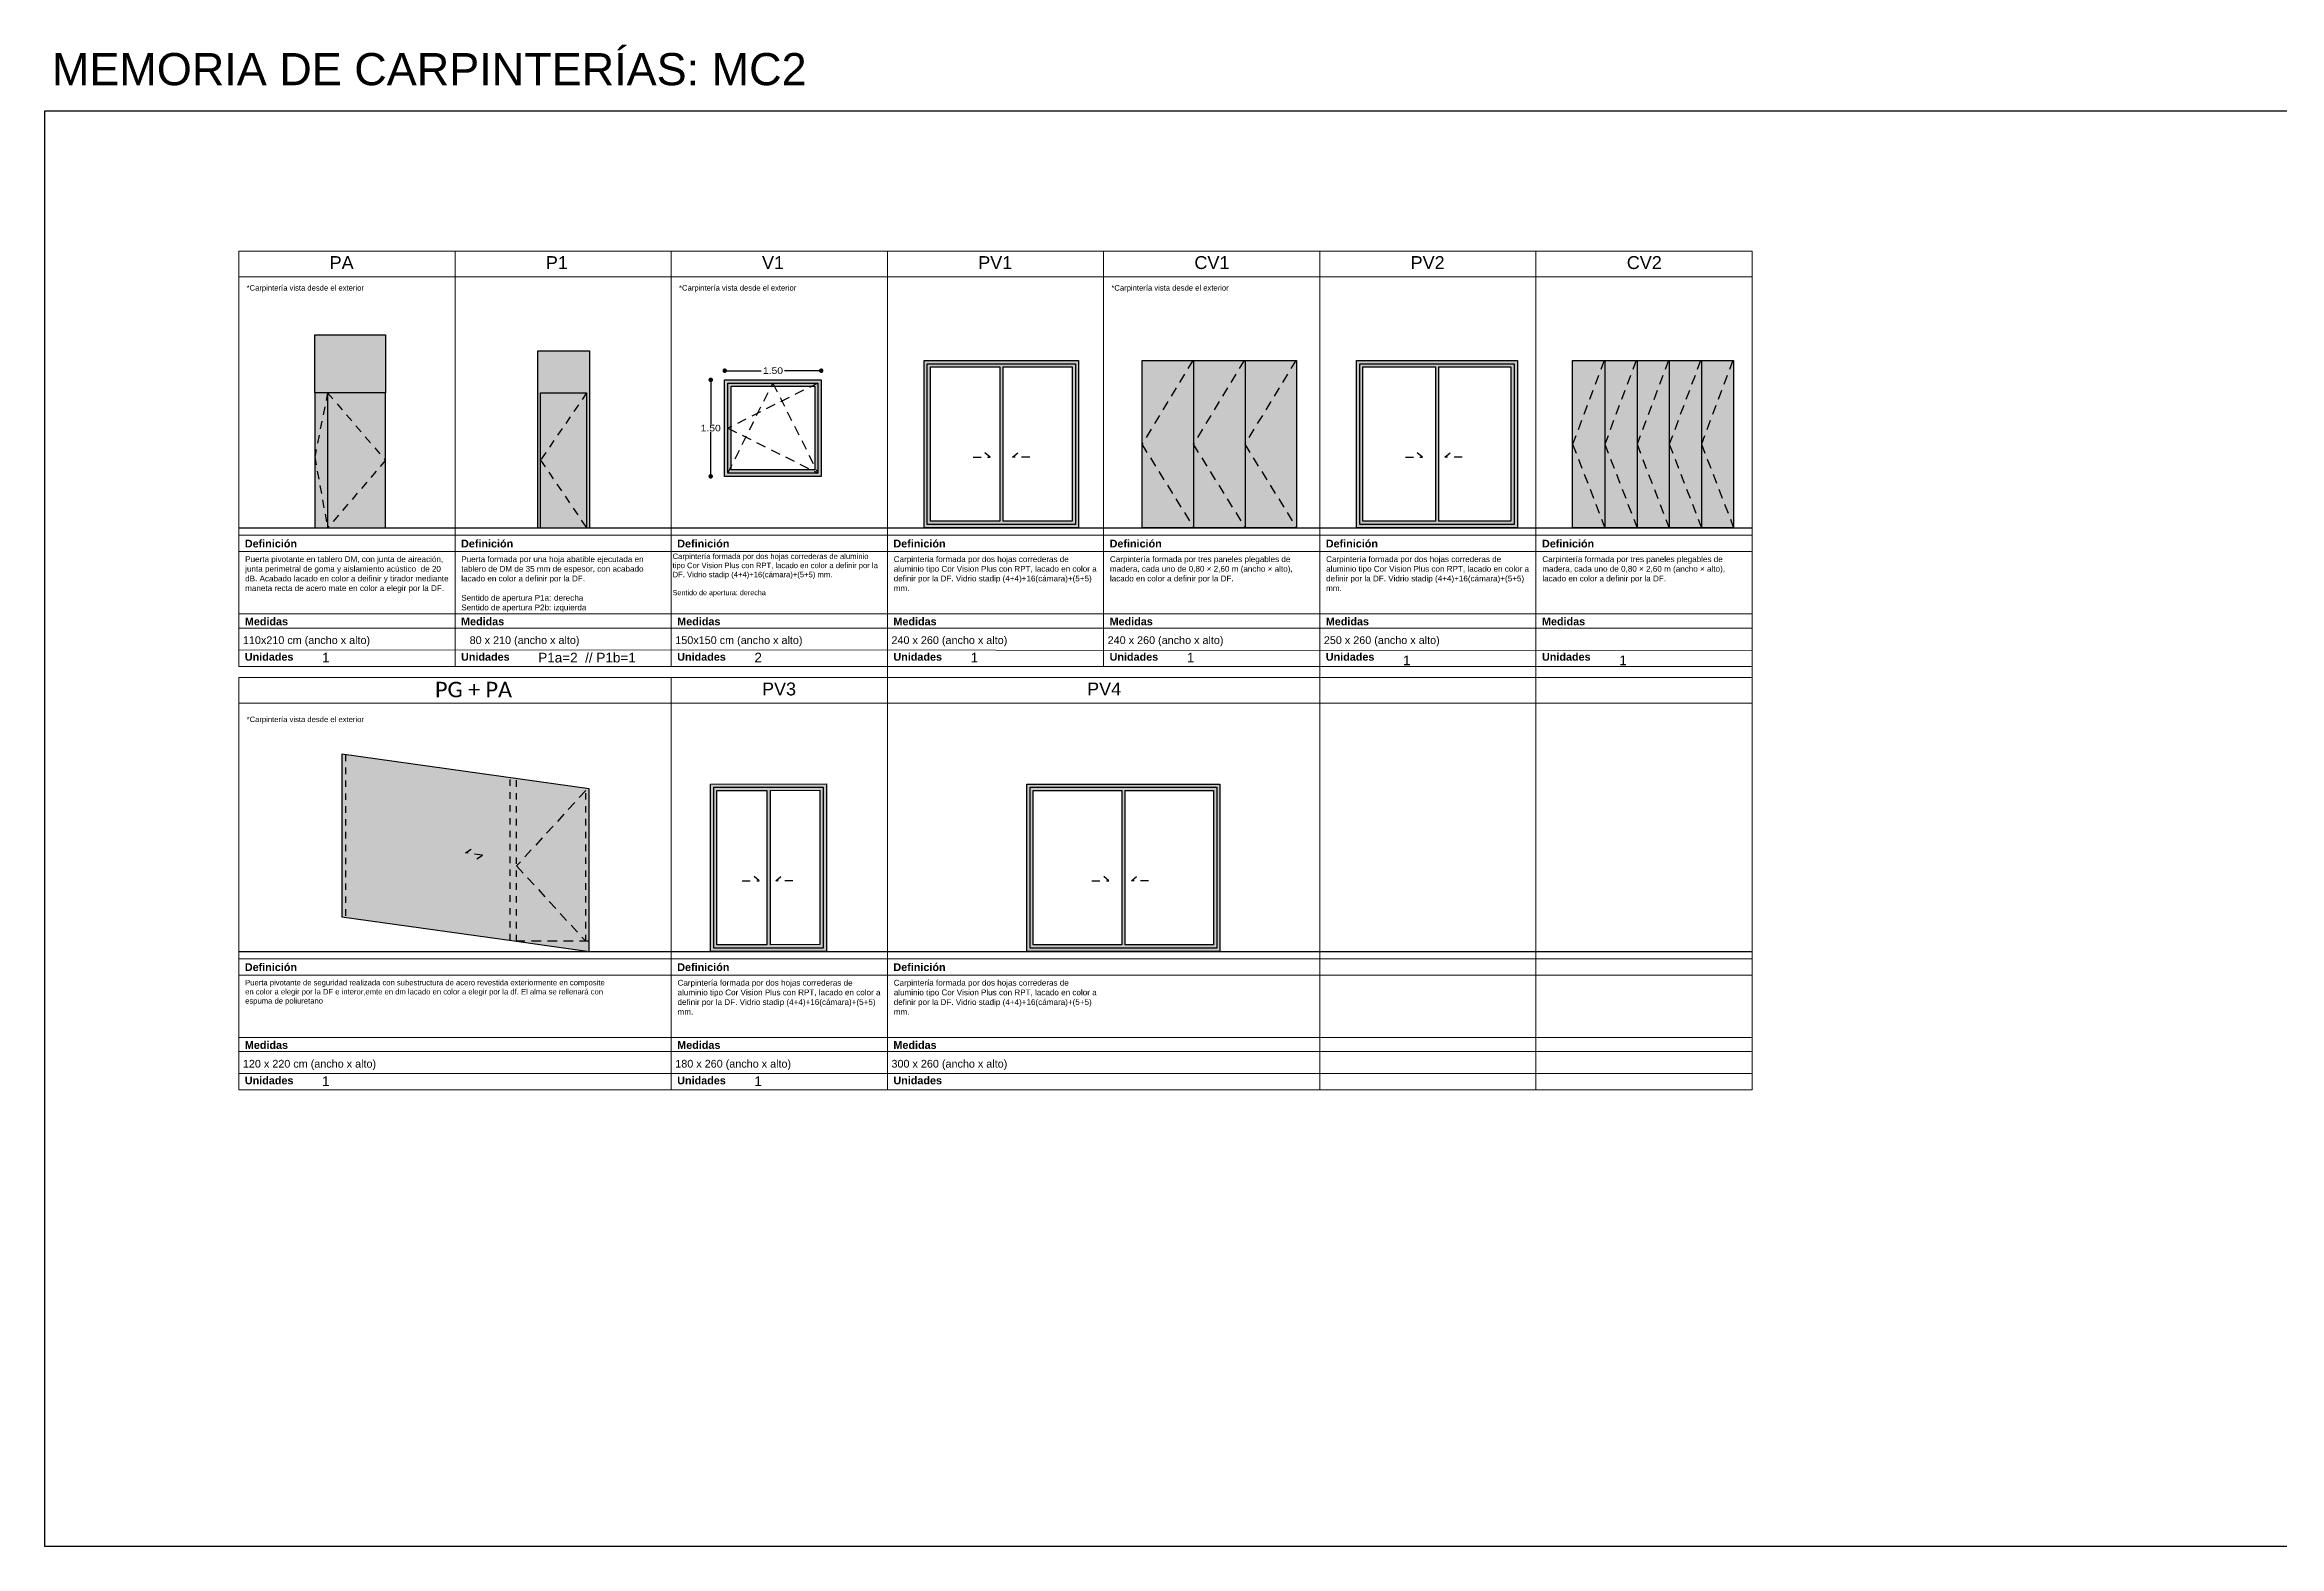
# Model space of a CAD drawing. Header units: metres. Extents: x -92 to 671, y -42 to 91.
# Drawn here: x 463.7 to 498.4, y -12.58 to 10.74 of the extents above; entities that cross this region are included whole.
import ezdxf

# ---------------------------------------------------------------- set-up
doc = ezdxf.new("R2010")
doc.units = ezdxf.units.M
for name, pattern in [('DASHED', [0.75, 0.5, -0.25]), ('DASHED2', [0.46, 0.25, -0.21]), ('RAYITAS2', [0.1875, 0.125, -0.0625])]:
    doc.linetypes.add(name, pattern=pattern)
for name, color, linetype in [('01Cotas 0', 220, 'Continuous'), ('01Proyectado 1', 5, 'RAYITAS2'), ('01Seccionado albañilería', 7, 'Continuous'), ('01Texto 1', 220, 'Continuous'), ('01Trama solido', 254, 'Continuous'), ('01Visto', 4, 'Continuous')]:
    doc.layers.add(name, color=color, linetype=linetype)
doc.styles.add('Estilo1', font='calibri.ttf')
doc.styles.add('FUTURA', font='', dxfattribs={"width": 1.2})
doc.styles.get("Standard").update_dxf_attribs({"font": 'arial.ttf'})
doc.styles.get('FUTURA').set_extended_font_data('Futura Bk BT')
doc.dimstyles.new('COTAS', dxfattribs={"dimtxt": 0.1, "dimasz": 0.07, "dimexe": 0.2, "dimexo": 0.2, "dimgap": 0.01, "dimtad": 0, "dimtih": 1, "dimtoh": 1, "dimzin": 0, "dimdsep": 46, "dimtxsty": 'FUTURA', "dimblk": 'DOT', "dimcen": 0.1, "dimse1": 1, "dimse2": 1, "dimazin": 0, "dimtfac": 1, "dimtmove": 2, "dimatfit": 2, "dimldrblk": 'DOT', "dimfxl": 1, "dimtolj": 1, "dimarcsym": 0})

# ---------------------------------------------------------------- blocks, each defined once
blk = doc.blocks.new('_DOT')
at = {"color": 0, "linetype": 'ByBlock'}
blk.add_line((-0.5, 0), (-1, 0), dxfattribs=at)
at = {"color": 0, "linetype": 'ByBlock', "const_width": 0.5}
blk.add_lwpolyline([(-0.25, 0, 1), (0.25, 0, 1)], format="xyb", close=True, dxfattribs=at)
blk = doc.blocks.new('*D281')
at = {"layer": '01Cotas 0', "color": 0, "lineweight": -2, "transparency": 16777216}
for p, q in [((474.045, 5.466), (474.045, 4.846)), ((474.045, 4.106), (474.045, 4.726))]:
    blk.add_line(p, q, dxfattribs=at)
at = {"layer": 'DEFPOINTS', "color": 0, "transparency": 16777216}
for p in [(474.045, 5.536), (474.261, 5.536), (474.261, 4.036)]:
    blk.add_point(p, dxfattribs=at)
at = {"layer": '01Cotas 0', "color": 0, "lineweight": -2, "transparency": 16777216, "xscale": 0.07, "yscale": 0.07, "zscale": 0.07}
for p, rotation in [((474.045, 5.536), 90), ((474.045, 4.036), 270)]:
    blk.add_blockref('_DOT', p, dxfattribs=dict(at, rotation=rotation))
at = {"layer": '01Cotas 0', "color": 0, "transparency": 16777216, "insert": (474.045, 4.786), "char_height": 0.1, "attachment_point": 5, "style": 'FUTURA'}
blk.add_mtext('\\A1;1.50', dxfattribs=at)
blk = doc.blocks.new('*D282')
at = {"layer": '01Cotas 0', "color": 0, "lineweight": -2, "transparency": 16777216}
for p, q in [((474.333, 5.678), (474.831, 5.678)), ((475.691, 5.678), (475.193, 5.678))]:
    blk.add_line(p, q, dxfattribs=at)
at = {"layer": 'DEFPOINTS', "color": 0, "transparency": 16777216}
for p in [(475.761, 5.678), (474.263, 5.472), (475.761, 5.476)]:
    blk.add_point(p, dxfattribs=at)
at = {"layer": '01Cotas 0', "color": 0, "lineweight": -2, "transparency": 16777216, "xscale": 0.07, "yscale": 0.07, "zscale": 0.07, "rotation": 180}
blk.add_blockref('_DOT', (474.263, 5.678), dxfattribs=at)
at = {"layer": '01Cotas 0', "color": 0, "lineweight": -2, "transparency": 16777216, "xscale": 0.07, "yscale": 0.07, "zscale": 0.07}
blk.add_blockref('_DOT', (475.761, 5.678), dxfattribs=at)
at = {"layer": '01Cotas 0', "color": 0, "transparency": 16777216, "insert": (475.012, 5.678), "char_height": 0.1, "attachment_point": 5, "style": 'FUTURA'}
blk.add_mtext('\\A1;1.50', dxfattribs=at)

msp = doc.modelspace()

# ---------------------------------------------------------------- hatches: boundary and pattern name
at = {"layer": '01Trama solido', "true_color": 0xc7c8ca, "transparency": 33554534}
h = msp.add_hatch(color=9, dxfattribs=at)
h.dxf.hatch_style = 1
h.paths.add_polyline_path([(468.996, 3.236), (468.996, 6.236), (467.896, 6.236), (467.896, 3.236)])
h = msp.add_hatch(color=9, dxfattribs=at)
h.dxf.hatch_style = 1
h.paths.add_polyline_path([(471.363, 3.236), (471.363, 5.985), (472.163, 5.984), (472.163, 3.235)])
at = {"layer": '01Trama solido', "transparency": 33554559}
h = msp.add_hatch(color=256, dxfattribs=at)
h.dxf.hatch_style = 1
h.paths.add_polyline_path([(479.758, 5.836), (477.358, 5.836), (477.358, 3.236), (479.758, 3.236)])
h.paths.add_polyline_path([(477.458, 3.341), (477.458, 5.736), (479.658, 5.736), (479.658, 3.341)], flags=16)
at = {"layer": '01Trama solido', "linetype": 'DASHED2', "transparency": 33554559}
h = msp.add_hatch(color=256, dxfattribs=at)
h.dxf.hatch_style = 1
h.paths.add_polyline_path([(478.583, 5.736), (478.533, 5.736), (478.533, 3.341), (478.583, 3.341)])
at = {"layer": '01Trama solido', "true_color": 0xc7c8ca, "transparency": 33554534}
h = msp.add_hatch(color=9, dxfattribs=at)
h.dxf.hatch_style = 1
h.paths.add_polyline_path([(483.143, 3.236), (483.143, 5.836), (480.743, 5.836), (480.743, 3.236)])
at = {"layer": '01Trama solido', "transparency": 33554559}
h = msp.add_hatch(color=256, dxfattribs=at)
h.dxf.hatch_style = 1
h.paths.add_polyline_path([(486.572, 5.836), (484.072, 5.836), (484.072, 3.236), (486.572, 3.236)])
h.paths.add_polyline_path([(484.172, 3.341), (484.172, 5.736), (486.472, 5.736), (486.472, 3.341)], flags=16)
at = {"layer": '01Trama solido', "linetype": 'DASHED2', "transparency": 33554559}
h = msp.add_hatch(color=256, dxfattribs=at)
h.dxf.hatch_style = 1
h.paths.add_polyline_path([(485.347, 5.736), (485.297, 5.736), (485.297, 3.341), (485.347, 3.341)])
at = {"layer": '01Trama solido', "true_color": 0xc7c8ca, "transparency": 33554534}
h = msp.add_hatch(color=9, dxfattribs=at)
h.dxf.hatch_style = 1
h.paths.add_polyline_path([(489.929, 5.836), (487.429, 5.836), (487.429, 3.236), (489.929, 3.236)])
at = {"layer": '01Trama solido', "transparency": 33554559}
h = msp.add_hatch(color=256, dxfattribs=at)
h.dxf.hatch_style = 1
h.paths.add_polyline_path([(475.761, 5.536), (474.261, 5.536), (474.261, 4.036), (475.761, 4.036)])
h.paths.add_polyline_path([(474.361, 4.136), (474.361, 5.436), (475.661, 5.436), (475.661, 4.136)], flags=16)
at = {"layer": '01Trama solido', "transparency": 33554521}
h = msp.add_hatch(color=256, dxfattribs=at)
h.dxf.hatch_style = 1
h.paths.add_polyline_path([(468.318, -2.805), (468.318, -0.28), (472.16, -0.819), (472.16, -3.344), (471.031, -3.185)])
at = {"layer": '01Trama solido', "transparency": 33554559}
h = msp.add_hatch(color=256, dxfattribs=at)
h.dxf.hatch_style = 1
h.paths.add_polyline_path([(475.842, -0.741), (474.042, -0.744), (474.042, -3.344), (475.842, -3.341)])
h.paths.add_polyline_path([(474.142, -3.239), (474.142, -0.844), (475.739, -0.841), (475.739, -3.236)], flags=16)
at = {"layer": '01Trama solido', "linetype": 'DASHED2', "transparency": 33554559}
h = msp.add_hatch(color=256, dxfattribs=at)
h.dxf.hatch_style = 1
h.paths.add_polyline_path([(474.967, -0.843), (474.917, -0.843), (474.917, -3.239), (474.967, -3.239)])
at = {"layer": '01Trama solido', "transparency": 33554559}
h = msp.add_hatch(color=256, dxfattribs=at)
h.dxf.hatch_style = 1
h.paths.add_polyline_path([(481.953, -0.744), (478.953, -0.744), (478.953, -3.344), (481.953, -3.344)])
h.paths.add_polyline_path([(479.053, -3.239), (479.053, -0.844), (481.853, -0.844), (481.853, -3.239)], flags=16)
at = {"layer": '01Trama solido', "linetype": 'DASHED2', "transparency": 33554559}
h = msp.add_hatch(color=256, dxfattribs=at)
h.dxf.hatch_style = 1
h.paths.add_polyline_path([(480.478, -0.844), (480.428, -0.844), (480.428, -3.239), (480.478, -3.239)])

# ---------------------------------------------------------------- linework, layer by layer
at = {"layer": '01Proyectado 1', "linetype": 'DASHED', "ltscale": 0.3}
for points in [[(481.534, 5.838), (480.74, 4.534), (481.546, 3.238)], [(482.331, 5.838), (481.537, 4.534), (482.343, 3.238)], [(483.131, 5.838), (482.337, 4.534), (483.143, 3.238)], [(487.917, 5.838), (487.429, 4.536), (487.929, 3.238)], [(488.417, 5.838), (487.929, 4.536), (488.429, 3.238)], [(488.917, 5.836), (488.429, 4.534), (488.929, 3.236)], [(489.417, 5.838), (488.929, 4.536), (489.429, 3.238)], [(489.917, 5.838), (489.429, 4.536), (489.929, 3.238)], [(475.711, 5.486), (474.311, 4.786), (475.711, 4.086)], [(474.311, 4.086), (475.011, 5.486), (475.711, 4.086)], [(472.104, -0.844), (471.031, -2.015), (472.104, -3.185)], [(472.16, -3.185), (471.031, -3.185)]]:
    msp.add_lwpolyline(points, dxfattribs=at)
at = {"layer": '01Proyectado 1'}
for points in [[(468.096, 5.336), (467.896, 4.336), (468.096, 3.236)], [(468.096, 5.336), (468.996, 4.286), (468.096, 3.236)], [(472.118, 5.335), (471.403, 4.286), (472.118, 3.235)], [(478.118, 4.334), (478.383, 4.334), (478.303, 4.401)], [(478.998, 4.334), (478.733, 4.334), (478.813, 4.401)], [(484.833, 4.334), (485.097, 4.334), (485.017, 4.401)], [(485.712, 4.334), (485.447, 4.334), (485.527, 4.401)], [(470.412, -1.904), (470.501, -1.849), (470.239, -1.812), (470.328, -1.756)], [(474.534, -2.246), (474.799, -2.246), (474.719, -2.179)], [(475.32, -2.246), (475.055, -2.246), (475.135, -2.179)], [(479.964, -2.246), (480.228, -2.246), (480.148, -2.179)], [(480.843, -2.246), (480.578, -2.246), (480.658, -2.179)]]:
    msp.add_lwpolyline(points, dxfattribs=at)
at = {"layer": '01Proyectado 1', "ltscale": 0.02}
for points in [[(468.374, -0.288), (468.374, -2.812)], [(470.931, -3.171), (470.931, -0.647)], [(471.031, -3.185), (471.031, -0.661)], [(472.104, -3.185), (472.104, -0.844)]]:
    msp.add_lwpolyline(points, dxfattribs=at)
at = {"layer": '01Seccionado albañilería'}
for p, q in [((466.718, 3.236), (490.217, 3.236)), ((466.718, -3.344), (490.217, -3.344))]:
    msp.add_line(p, q, dxfattribs=at)
at = {"layer": '01Texto 1'}
msp.add_lwpolyline([(463.703, 9.712), (533.101, 9.712), (533.101, -12.585), (463.703, -12.585)], close=True, dxfattribs=at)
at = {"layer": '01Visto', "lineweight": 5}
for p, q in [((466.718, 7.534), (490.217, 7.534)), ((466.718, 1.084), (466.718, 7.534)), ((470.075, 1.084), (470.075, 7.534)), ((473.432, 1.084), (473.432, 7.534)), ((476.789, -5.496), (476.789, 7.534)), ((480.146, 1.084), (480.146, 7.534)), ((483.503, -5.496), (483.503, 7.534)), ((486.86, -5.496), (486.86, 7.534)), ((490.217, -5.496), (490.217, 7.534)), ((466.718, 7.136), (490.217, 7.136)), ((466.718, 3.122), (490.217, 3.122)), ((466.718, 2.867), (490.217, 2.867)), ((466.718, 1.9), (490.217, 1.9)), ((466.718, 1.68), (490.217, 1.68)), ((466.718, 1.34), (490.217, 1.329)), ((466.718, 1.084), (483.503, 1.084)), ((466.718, 1.084), (483.503, 1.084)), ((466.718, 1.084), (490.217, 1.084)), ((466.718, -5.496), (466.718, 0.911)), ((466.718, 0.513), (490.217, 0.513)), ((466.718, -3.458), (490.217, -3.458)), ((466.718, -3.713), (490.217, -3.713)), ((466.718, -4.68), (490.217, -4.68)), ((466.718, -4.9), (490.217, -4.9)), ((466.718, -5.24), (490.217, -5.24)), ((466.718, -5.496), (490.217, -5.496))]:
    msp.add_line(p, q, dxfattribs=at)
at = {"layer": '01Visto'}
for p, q in [((481.543, 5.836), (481.543, 3.236)), ((482.343, 5.836), (482.343, 3.236)), ((483.143, 5.836), (483.143, 3.236))]:
    msp.add_line(p, q, dxfattribs=at)
for points in [[(467.896, 5.336), (467.896, 6.236), (468.996, 6.236), (468.996, 5.336)], [(471.363, 3.236), (471.363, 5.985), (472.163, 5.985), (472.163, 3.235)], [(478.533, 3.341), (477.458, 3.341), (477.458, 5.736), (478.533, 5.736)], [(478.533, 5.736), (478.533, 3.341)], [(478.583, 5.736), (479.658, 5.736), (479.658, 3.341), (478.583, 3.341)], [(478.583, 5.736), (478.583, 3.341)], [(485.297, 3.341), (484.172, 3.341), (484.172, 5.736), (485.297, 5.736)], [(485.297, 5.736), (485.297, 3.341)], [(485.347, 5.736), (486.469, 5.736), (486.469, 3.341), (485.347, 3.341)], [(485.347, 5.736), (485.347, 3.341)], [(487.929, 5.836), (487.929, 3.236)], [(488.429, 5.836), (488.429, 3.236)], [(488.929, 5.836), (488.929, 3.236)], [(489.429, 5.836), (489.429, 3.236)], [(468.096, 5.336), (467.896, 5.336), (467.896, 3.236)], [(468.996, 3.236), (468.996, 5.336), (468.096, 5.336), (468.096, 3.236)], [(471.403, 3.236), (471.403, 5.335), (472.118, 5.335), (472.118, 3.235)], [(472.16, -3.344), (472.16, -0.819), (468.318, -0.28), (468.318, -2.805), (471.031, -3.185), (472.16, -3.344)], [(474.917, -3.239), (474.142, -3.239), (474.142, -0.844), (474.917, -0.844)], [(474.917, -0.844), (474.917, -3.239)], [(474.967, -0.844), (475.739, -0.841), (475.739, -3.236), (474.967, -3.239)], [(474.967, -0.844), (474.967, -3.239)], [(480.428, -3.239), (479.053, -3.239), (479.053, -0.844), (480.428, -0.844)], [(480.428, -0.844), (480.428, -3.239)], [(480.478, -0.844), (481.851, -0.844), (481.851, -3.239), (480.478, -3.239)], [(480.478, -0.844), (480.478, -3.239)]]:
    msp.add_lwpolyline(points, dxfattribs=at)
for points in [[(477.358, 5.836), (479.758, 5.836), (479.758, 3.236), (477.358, 3.236)], [(477.408, 5.786), (479.708, 5.786), (479.708, 3.286), (477.408, 3.286)], [(480.743, 5.836), (483.143, 5.836), (483.143, 3.236), (480.743, 3.236)], [(484.072, 5.836), (486.572, 5.836), (486.572, 3.236), (484.072, 3.236)], [(484.122, 5.786), (486.522, 5.786), (486.522, 3.286), (484.122, 3.286)], [(487.429, 5.836), (489.929, 5.836), (489.929, 3.236), (487.429, 3.236)], [(474.261, 5.536), (475.761, 5.536), (475.761, 4.036), (474.261, 4.036)], [(474.311, 5.486), (475.711, 5.486), (475.711, 4.086), (474.311, 4.086)], [(474.361, 5.436), (475.661, 5.436), (475.661, 4.136), (474.361, 4.136)], [(474.042, -0.744), (475.842, -0.741), (475.842, -3.341), (474.042, -3.344)], [(474.092, -0.794), (475.792, -0.791), (475.792, -3.291), (474.092, -3.294)], [(478.953, -0.744), (481.953, -0.744), (481.953, -3.344), (478.953, -3.344)], [(479.003, -0.794), (481.903, -0.794), (481.903, -3.294), (479.003, -3.294)]]:
    msp.add_lwpolyline(points, close=True, dxfattribs=at)
at = {"layer": '01Visto', "lineweight": 5}
for points in [[(466.718, 0.911), (490.217, 0.911)], [(466.718, 0.831), (466.718, -5.496)], [(473.432, 0.911), (473.432, -5.496)]]:
    msp.add_lwpolyline(points, dxfattribs=at)

# ---------------------------------------------------------------- texts
at = {"layer": '01Texto 1', "attachment_point": 1}
for s, width, insert, char_height in [('{\\C6;\\c16711935;MEMORIA DE CARPINTERÍAS: MC2}', 28.52581, (463.815, 10.612), 0.5), ('PA', 1.13561, (468.128, 7.457), 0.2), ('P1', 1.13561, (471.485, 7.457), 0.2), ('V1', 1.13561, (474.842, 7.457), 0.2), ('PV1', 1.13561, (478.199, 7.457), 0.2), ('CV1', 1.13561, (481.556, 7.457), 0.2), ('PV2', 1.13561, (484.913, 7.457), 0.2), ('CV2', 1.13561, (488.27, 7.457), 0.2), ('PV3', 1.13561, (474.842, 0.834), 0.2), ('PV4', 1.13561, (479.89, 0.834), 0.2)]:
    msp.add_mtext_dynamic_manual_height_columns(s, width=width, gutter_width=12.5, heights=[0], dxfattribs=dict(at, insert=insert, char_height=char_height))
at = {"layer": '01Texto 1', "color": 251, "attachment_point": 1, "style": 'Estilo1'}
for s, insert, char_height, width in [('\\pxqj;{\\fArial|b0|i0|c0|p34;\\C6;\\c16711935;*Carpintería vista desde el exterior}', (466.839, 7.007), 0.085, 3.22918), ('\\pxqj;{\\fArial|b0|i0|c0|p34;\\C6;\\c16711935;*Carpintería vista desde el exterior}', (473.553, 7.007), 0.085, 3.22918), ('\\pxqj;{\\fArial|b0|i0|c0|p34;\\C6;\\c16711935;*Carpintería vista desde el exterior}', (480.267, 7.007), 0.085, 3.22918), ('{\\fArial|b0|i0|c0|p34;\\C250;\\c3355443;Puerta pivotante en tablero DM, con junta de aireación, junta perimetral de goma y aislamiento acústico  de 20 dB. Acabado lacado en color a deifinir y tirador mediante maneta recta de acero mate en color a elegir por la DF.}', (466.816, 2.795), 0.09, 3.15987), ('{\\fArial|b1|i0|c0|p34;Definición}', (466.811, 3.052), 0.12, 3.61063), ('{\\fArial|b0|i0|c0|p34;Puerta formada por una hoja abatible ejecutada en tablero de DM de 35 mm de espesor, con acabado lacado en color a definir por la DF. \\P\\P\\pxqj;Sentido de apertura P1a: ^Iderecha\\PSentido de apertura P2b: izquierda}', (470.172, 2.795), 0.09, 3.01513), ('{\\fArial|b1|i0|c0|p34;Definición}', (470.168, 3.052), 0.12, 3.61063), ('{\\fArial|b0|i0|c0|p34;\\C250;\\c3355443;Carpintería formada por dos hojas correderas de aluminio tipo Cor Vision Plus con RPT, lacado en color a definir por la DF. Vidrio stadip (4+4)+16(cámara)+(5+5) mm.\\P\\P\\pxqj;\\H0.94118x;\\C251;Sentido de apertura: derecha}', (473.453, 2.837), 0.085, 3.22918), ('{\\fArial|b1|i0|c0|p34;Definición}', (473.525, 3.052), 0.12, 3.61063), ('{\\fArial|b0|i0|c0|p34;\\C250;\\c3355443;Carpintería formada por dos hojas correderas de aluminio tipo Cor Vision Plus con RPT, lacado en color a definir por la DF. Vidrio stadip (4+4)+16(cámara)+(5+5) mm.}', (476.887, 2.795), 0.09, 3.15987), ('{\\fArial|b1|i0|c0|p34;Definición}', (476.882, 3.052), 0.12, 3.61063), ('{\\fArial|b0|i0|c0|p34;\\C250;\\c3355443;Carpintería formada por tres paneles plegables de madera, cada uno de 0,80 × 2,60 m (ancho × alto), lacado en color a definir por la DF. }', (480.244, 2.795), 0.09, 3.15987), ('{\\fArial|b1|i0|c0|p34;Definición}', (480.239, 3.052), 0.12, 3.61063), ('{\\fArial|b0|i0|c0|p34;\\C250;\\c3355443;Carpintería formada por dos hojas correderas de aluminio tipo Cor Vision Plus con RPT, lacado en color a definir por la DF. Vidrio stadip (4+4)+16(cámara)+(5+5) mm.}', (483.601, 2.795), 0.09, 3.15987), ('{\\fArial|b1|i0|c0|p34;Definición}', (483.596, 3.052), 0.12, 3.61063), ('{\\fArial|b1|i0|c0|p34;Definición}', (486.953, 3.052), 0.12, 3.61063), ('{\\fArial|b0|i0|c0|p34;\\C250;\\c3355443;Carpintería formada por tres paneles plegables de madera, cada uno de 0,80 × 2,60 m (ancho × alto), lacado en color a definir por la DF. }', (486.958, 2.795), 0.09, 3.15987), ('{\\fArial|b1|i0|c0|p34;Medidas}', (466.811, 1.843), 0.12, 3.61063), ('{\\fArial|b1|i0|c0|p34;Medidas}', (470.168, 1.843), 0.12, 3.61063), ('{\\fArial|b1|i0|c0|p34;Medidas}', (473.525, 1.843), 0.12, 3.61063), ('{\\fArial|b1|i0|c0|p34;Medidas}', (476.882, 1.843), 0.12, 3.61063), ('{\\fArial|b1|i0|c0|p34;Medidas}', (480.239, 1.843), 0.12, 3.61063), ('{\\fArial|b1|i0|c0|p34;Medidas}', (483.596, 1.843), 0.12, 3.61063), ('{\\fArial|b1|i0|c0|p34;Medidas}', (486.953, 1.843), 0.12, 3.61063), ('{\\fArial|b0|i0|c0|p34;110x210 cm (ancho x alto) }', (466.781, 1.552), 0.12, 3.7731), ('{\\fArial|b0|i0|c0|p34;80 x 210 (ancho x alto) }', (470.302, 1.552), 0.12, 3.7731), ('{\\fArial|b0|i0|c0|p34;150x150 cm (ancho x alto) }', (473.495, 1.552), 0.12, 3.7731), ('{\\fArial|b0|i0|c0|p34;240 x 260 (ancho x alto) }', (476.852, 1.552), 0.12, 3.7731), ('{\\fArial|b0|i0|c0|p34;240 x 260 (ancho x alto) }', (480.209, 1.552), 0.12, 3.7731), ('{\\fArial|b0|i0|c0|p34;250 x 260 (ancho x alto) }', (483.566, 1.552), 0.12, 3.7731), ('{\\fArial|b1|i0|c0|p34;Unidades}', (466.811, 1.293), 0.12, 3.61063), ('{\\fArial|b0|i0|c0|p34;1}', (468.01, 1.296), 0.15, 3.7731), ('{\\fArial|b1|i0|c0|p34;Unidades}', (470.168, 1.293), 0.12, 3.61063), ('{\\fArial|b0|i0|c0|p34;P1a=2  // P1b=1}', (471.367, 1.296), 0.15, 3.7731), ('{\\fArial|b1|i0|c0|p34;Unidades}', (473.525, 1.293), 0.12, 3.61063), ('{\\fArial|b0|i0|c0|p34;2}', (474.724, 1.296), 0.15, 3.7731), ('{\\fArial|b1|i0|c0|p34;Unidades}', (476.882, 1.293), 0.12, 3.61063), ('{\\fArial|b0|i0|c0|p34;1}', (478.081, 1.296), 0.15, 3.7731), ('{\\fArial|b1|i0|c0|p34;Unidades}', (480.239, 1.293), 0.12, 3.61063), ('{\\fArial|b0|i0|c0|p34;1}', (481.439, 1.296), 0.15, 3.7731), ('{\\fArial|b1|i0|c0|p34;Unidades}', (483.596, 1.293), 0.12, 3.61063), ('{\\fArial|b0|i0|c0|p34;1}', (484.796, 1.253), 0.15, 3.7731), ('{\\fArial|b1|i0|c0|p34;Unidades}', (486.953, 1.293), 0.12, 3.61063), ('{\\fArial|b0|i0|c0|p34;1}', (488.153, 1.253), 0.15, 3.7731), ('\\pxqj;{\\fArial|b0|i0|c0|p34;\\C6;\\c16711935;*Carpintería vista desde el exterior}', (466.839, 0.304), 0.085, 3.22918), ('{\\fArial|b0|i0|c0|p34;Puerta pivotante de seguridad realizada con subestructura de acero revestida exteriormente en composite en color a elegir por la DF e interor,emte en dm lacado en color a elegir por la df. El alma se rellenará con espuma de poliuretano}', (466.816, -3.785), 0.085, 5.66327), ('{\\fArial|b1|i0|c0|p34;Definición}', (466.811, -3.528), 0.12, 3.61063), ('{\\fArial|b0|i0|c0|p34;\\C250;\\c3355443;Carpintería formada por dos hojas correderas de aluminio tipo Cor Vision Plus con RPT, lacado en color a definir por la DF. Vidrio stadip (4+4)+16(cámara)+(5+5) mm.}', (473.53, -3.785), 0.09, 3.15987), ('{\\fArial|b1|i0|c0|p34;Definición}', (473.525, -3.528), 0.12, 3.61063), ('{\\fArial|b0|i0|c0|p34;\\C250;\\c3355443;Carpintería formada por dos hojas correderas de aluminio tipo Cor Vision Plus con RPT, lacado en color a definir por la DF. Vidrio stadip (4+4)+16(cámara)+(5+5) mm.}', (476.887, -3.785), 0.09, 3.15987), ('{\\fArial|b1|i0|c0|p34;Definición}', (476.882, -3.528), 0.12, 3.61063), ('{\\fArial|b1|i0|c0|p34;Medidas}', (466.811, -4.737), 0.12, 3.61063), ('{\\fArial|b1|i0|c0|p34;Medidas}', (473.525, -4.737), 0.12, 3.61063), ('{\\fArial|b1|i0|c0|p34;Medidas}', (476.882, -4.737), 0.12, 3.61063), ('{\\fArial|b0|i0|c0|p34;120 x 220 cm (ancho x alto)}', (466.781, -5.028), 0.12, 3.7731), ('{\\fArial|b0|i0|c0|p34;180 x 260 (ancho x alto) }', (473.495, -5.028), 0.12, 3.7731), ('{\\fArial|b0|i0|c0|p34;300 x 260 (ancho x alto) }', (476.852, -5.028), 0.12, 3.7731), ('{\\fArial|b1|i0|c0|p34;Unidades}', (466.811, -5.287), 0.12, 3.61063), ('{\\fArial|b1|i0|c0|p34;Unidades}', (466.811, -5.287), 0.12, 3.61063), ('{\\fArial|b0|i0|c0|p34;1 }', (468.01, -5.284), 0.15, 3.7731), ('{\\fArial|b1|i0|c0|p34;Unidades}', (473.525, -5.287), 0.12, 3.61063), ('{\\fArial|b0|i0|c0|p34;1}', (474.724, -5.284), 0.15, 3.7731), ('{\\fArial|b1|i0|c0|p34;Unidades}', (476.882, -5.287), 0.12, 3.61063)]:
    msp.add_mtext(s, dxfattribs=dict(at, insert=insert, char_height=char_height, width=width))
at = {"layer": '01Texto 1', "insert": (469.765, 0.845), "char_height": 0.24, "width": 1.93008, "attachment_point": 1, "style": 'Estilo1'}
msp.add_mtext('PG + PA ', dxfattribs=at)

# ---------------------------------------------------------------- dimensions: what is measured, and where the dimension line sits
at = {"layer": '01Cotas 0'}
dim = msp.add_linear_dim(base=(474.045, 5.536), p1=(474.261, 4.036), p2=(474.261, 5.536), angle=90, text='1.50', dimstyle='COTAS', dxfattribs=at)
dim.commit()
dim.dimension.update_dxf_attribs({"geometry": '*D281', "text_midpoint": (474.045, 4.786)})
dim = msp.add_linear_dim(base=(475.761, 5.678), p1=(474.263, 5.472), p2=(475.761, 5.476), text='1.50', dimstyle='COTAS', dxfattribs=at)
dim.commit()
dim.dimension.update_dxf_attribs({"geometry": '*D282', "text_midpoint": (475.012, 5.678)})

doc.saveas('drawing.dxf')
